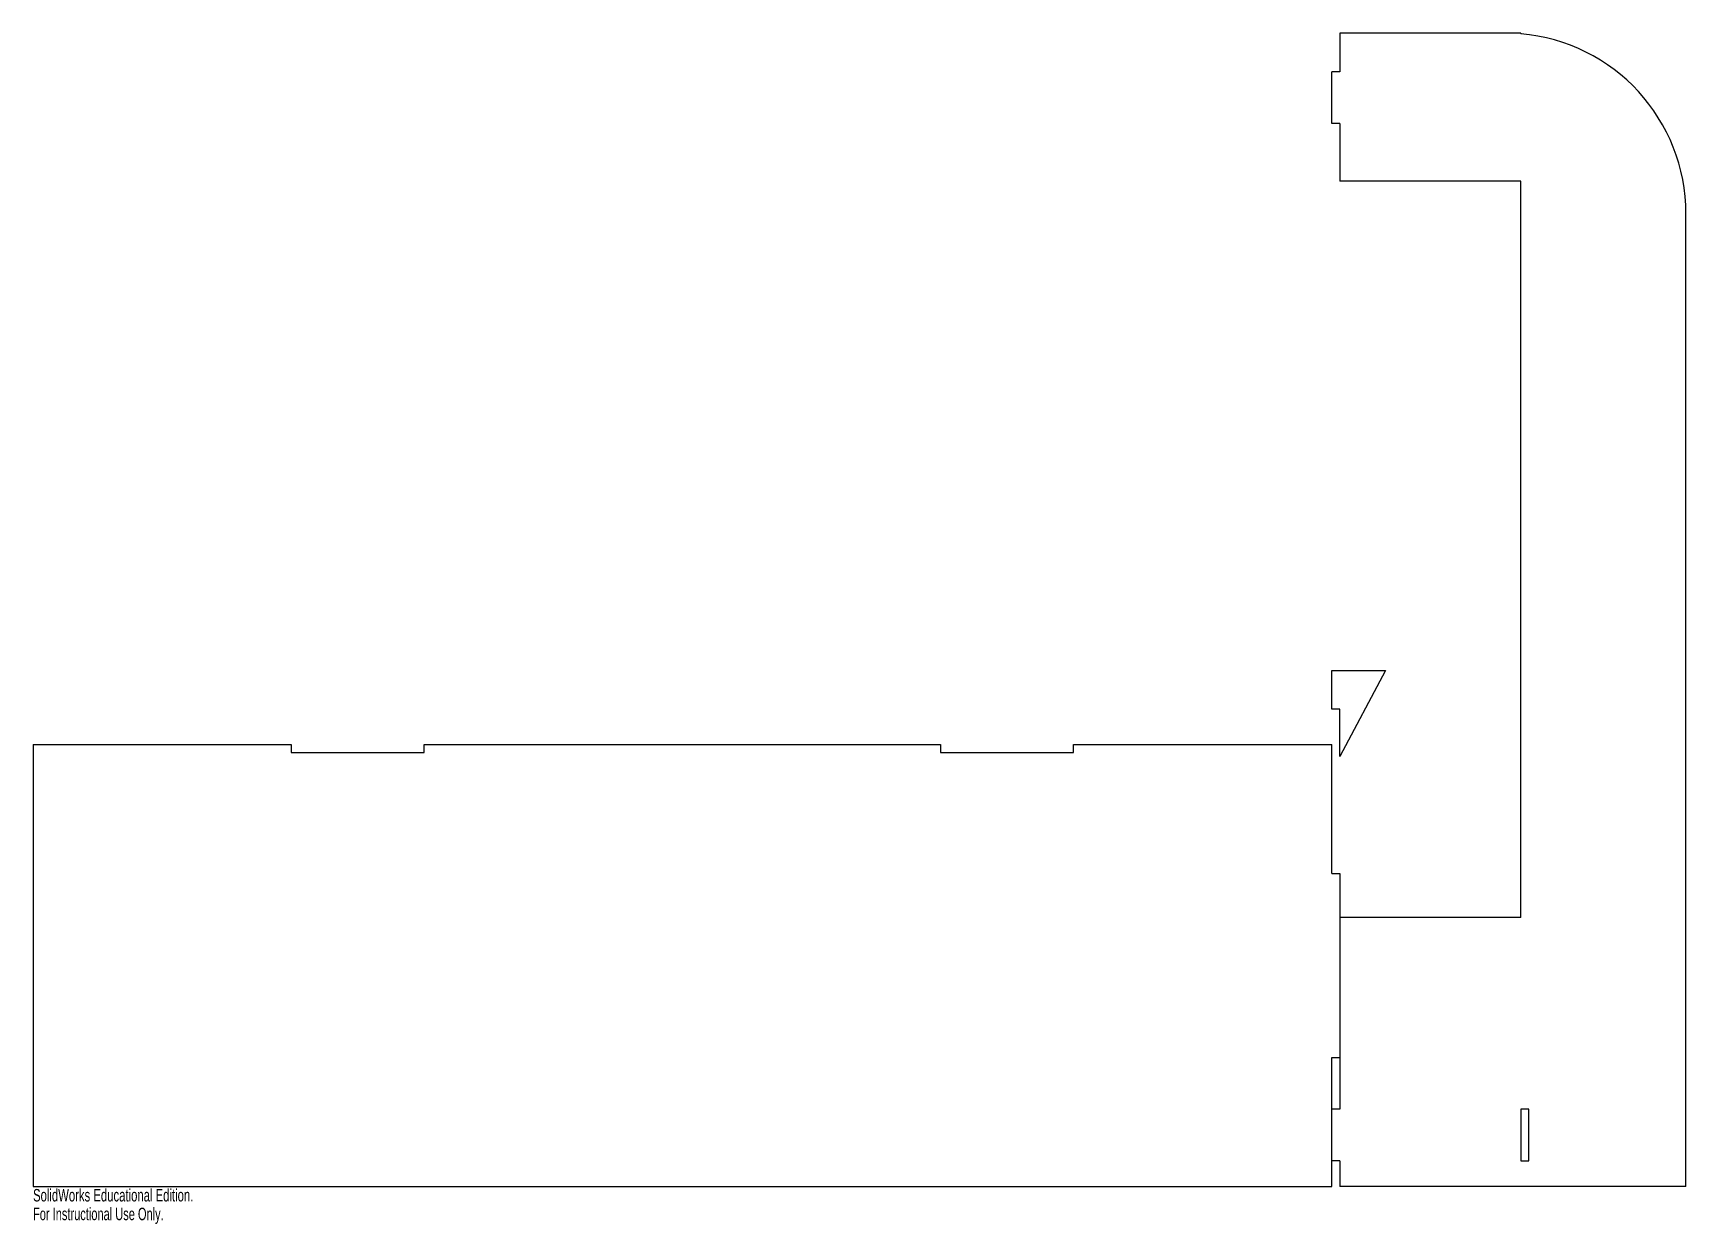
# Model space of a CAD drawing. Extents: x 0.2 to 64.2, y -1.1 to 45.
import ezdxf
from ezdxf.enums import TextEntityAlignment as Align

# ---------------------------------------------------------------- set-up
doc = ezdxf.new("R2010")
doc.units = 0
doc.layers.get('0').update_dxf_attribs({"linetype": 'CONTINUOUS'})

msp = doc.modelspace()

# ---------------------------------------------------------------- linework, layer by layer
at = {"color": 7, "linetype": 'CONTINUOUS'}
for p, q in [((57.818, 45), (50.818, 45)), ((50.818, 45), (50.818, 43.5)), ((57.818, 45), (57.818, 44.974)), ((50.818, 43.5), (50.5, 43.5)), ((50.5, 41.5), (50.5, 43.5)), ((50.818, 41.5), (50.5, 41.5)), ((50.818, 41.5), (50.818, 39.265)), ((57.818, 39.265), (50.818, 39.265)), ((57.818, 10.743), (57.818, 39.265)), ((64.216, 0.32), (64.216, 38)), ((50.5, 18.806), (50.5, 20.306)), ((50.5, 20.306), (52.589, 20.306)), ((52.589, 20.306), (50.818, 16.972)), ((50.818, 18.806), (50.5, 18.806)), ((50.818, 16.972), (50.818, 18.806)), ((0.216, 17.444), (10.216, 17.444)), ((0.216, 17.444), (0.216, 0.32)), ((10.216, 17.444), (10.216, 17.126)), ((15.358, 17.444), (35.358, 17.444)), ((15.358, 17.126), (15.358, 17.444)), ((35.358, 17.444), (35.358, 17.126)), ((40.5, 17.444), (50.5, 17.444)), ((40.5, 17.126), (40.5, 17.444)), ((50.5, 12.444), (50.5, 17.444)), ((10.216, 17.126), (15.358, 17.126)), ((35.358, 17.126), (40.5, 17.126)), ((50.5, 12.444), (50.818, 12.444)), ((50.818, 12.444), (50.818, 3.32)), ((57.818, 10.743), (50.818, 10.743)), ((50.5, 0.32), (50.5, 5.32)), ((50.5, 5.32), (50.818, 5.32)), ((50.818, 3.32), (50.5, 3.32)), ((57.818, 3.32), (57.818, 1.32)), ((58.138, 3.32), (57.818, 3.32)), ((58.138, 1.32), (58.138, 3.32)), ((50.818, 1.32), (50.5, 1.32)), ((50.818, 1.32), (50.818, 0.32)), ((57.818, 1.32), (58.138, 1.32)), ((0.216, 0.32), (50.5, 0.32)), ((64.216, 0.32), (50.818, 0.32))]:
    msp.add_line(p, q, dxfattribs=at)
msp.add_arc((57.216, 38), 7, 0, 85.07058, dxfattribs=at)

# ---------------------------------------------------------------- texts
for s, width, p in [('SolidWorks Educational Edition.', 0.677419, (0.216, -0.405)), ('For Instructional Use Only.', 0.661111, (0.216, -1.13))]:
    msp.add_text(s, height=0.48336, dxfattribs=dict(at, width=width)).set_placement(p, align=Align.BOTTOM_LEFT)

doc.saveas('drawing.dxf')
